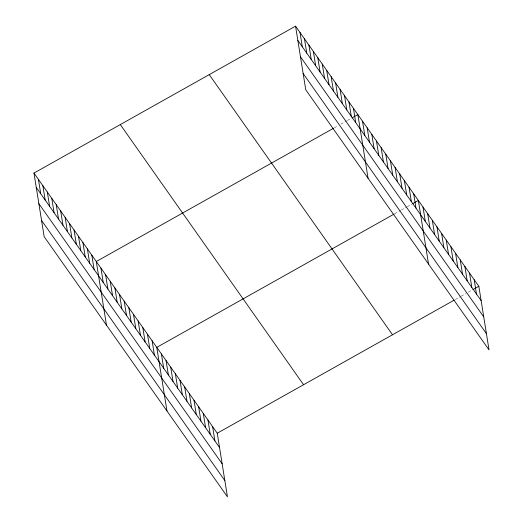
<?xml version="1.0" encoding="UTF-8"?>
<svg xmlns="http://www.w3.org/2000/svg" width="523" height="523" viewBox="0 0 523 523"><rect width="100%" height="100%" fill="white"/><g stroke="black" fill="none" stroke-linecap="round" stroke-linejoin="round"><path stroke-width="0.39" stroke-dasharray="2.62 1.96" d="M334.328 127.821L338.25 125.618M340.872 124.147L346.756 120.846M347.409 120.473L351.332 118.27M394.813 213.672L400.696 210.364M401.35 209.998L406.58 207.056M407.234 206.69L411.817 204.12M455.291 299.516L460.528 296.58M461.181 296.214L465.758 293.638M468.373 292.174L472.295 289.964"/><path stroke-width="0.78" d="M33.969 173.074L217.248 433.214L227.446 496.85L44.161 236.703L33.969 173.074L295.554 26.15L478.839 286.297L489.031 349.926L305.752 89.786L295.554 26.15M333.674 128.187L96.284 261.52L106.476 325.156M351.986 117.904L357.869 114.596L368.061 178.232M394.159 214.038L156.769 347.37L166.961 411M412.47 203.754L418.354 200.446L428.546 264.082M217.248 433.214L453.984 300.254M472.949 289.598L478.839 286.297M297.855 40.48L481.134 300.627M300.457 56.752L483.736 316.899M303.144 73.514L486.423 333.661M209.233 74.632L392.512 334.779M120.297 124.585L303.575 384.732M36.264 187.404L219.549 447.544M38.872 203.676L222.151 463.816M41.559 220.438L224.838 480.578M474.184 279.687L476.479 294.024M469.53 273.084L471.824 287.421M464.882 266.482L467.176 280.812M460.227 259.879L462.522 274.209M455.572 253.276L457.867 267.606M450.924 246.673L453.219 261.003M446.269 240.07L448.564 254.4M441.615 233.467L443.909 247.797M436.966 226.864L439.261 241.195M432.312 220.255L434.606 234.592M427.657 213.652L429.952 227.982M423.009 207.049L425.304 221.379M413.7 193.843L415.994 208.174M409.051 187.241L411.346 201.571M404.397 180.638L406.691 194.968M399.742 174.035L402.037 188.365M395.094 167.425L397.388 181.762M390.439 160.823L392.734 175.159M385.784 154.22L388.079 168.55M381.136 147.617L383.431 161.947M376.482 141.014L378.776 155.344M371.827 134.411L374.122 148.741M367.179 127.808L369.473 142.138M362.524 121.205L364.819 135.535M353.424 108.281L355.718 122.611M348.972 101.965L351.266 116.296M344.52 95.644L346.814 109.98M340.068 89.328L342.362 103.659M335.616 83.013L337.91 97.343M331.164 76.691L333.458 91.022M326.712 70.376L329.013 84.706M322.266 64.054L324.561 78.391M317.814 57.739L320.109 72.069M313.362 51.424L315.657 65.754M308.91 45.102L311.205 59.432M304.458 38.787L306.753 53.117M300.006 32.465L302.301 46.802M212.6 426.611L214.894 440.941M207.945 420.008L210.239 434.338M203.297 413.405L205.591 427.736M198.642 406.802L200.937 421.133M193.987 400.2L196.282 414.53M189.339 393.59L191.634 407.927M184.684 386.987L186.979 401.324M180.03 380.384L182.324 394.715M175.382 373.782L177.676 388.112M170.727 367.179L173.021 381.509M166.072 360.576L168.367 374.906M161.424 353.973L163.719 368.303M152.115 340.761L154.409 355.097M147.466 334.158L149.761 348.495M142.812 327.555L145.106 341.885M138.157 320.952L140.452 335.282M133.509 314.349L135.803 328.679M128.854 307.746L131.149 322.076M124.199 301.143L126.494 315.474M119.551 294.541L121.846 308.871M114.897 287.938L117.191 302.268M110.242 281.328L112.537 295.665M105.594 274.725L107.888 289.062M100.939 268.122L103.234 282.453M91.832 255.204L94.133 269.535M87.387 248.883L89.681 263.213M82.935 242.567L85.229 256.898M78.483 236.252L80.777 250.582M74.031 229.93L76.325 244.261M69.579 223.615L71.873 237.945M65.127 217.293L67.421 231.63M60.675 210.978L62.976 225.308M56.229 204.663L58.524 218.993M51.777 198.341L54.072 212.671M47.325 192.026L49.62 206.356M42.873 185.704L45.168 200.041M38.421 179.389L40.716 193.719"/></g></svg>
